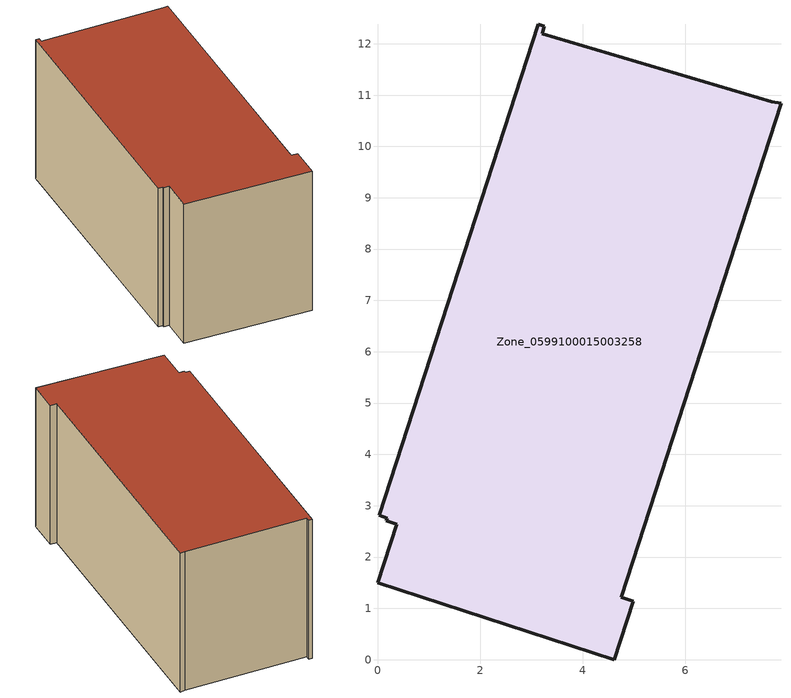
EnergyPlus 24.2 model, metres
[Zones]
Zone_0599100015003258
 floor ground (C_G): 7.86,10.84 4.75,1.22 4.98,1.14 4.61,0 0,1.5 0.37,2.64 0.17,2.71 0.19,2.76 0.03,2.81 3.13,12.38 3.25,12.34 3.21,12.2 7.68,10.87 z0.73
 wall outside (C_F): 4.61,0 4.98,1.14 4.75,1.22 7.86,10.84 7.68,10.87 3.21,12.2 3.25,12.34 3.13,12.38 0.03,2.81 0.19,2.76 0.17,2.71 0.37,2.64 0,1.5 4.61,0 z0.73:6.46
 roof outside (C_R): 4.75,1.22 7.86,10.84 7.68,10.87 3.21,12.2 3.25,12.34 3.13,12.38 0.03,2.81 0.19,2.76 0.17,2.71 0.37,2.64 0,1.5 4.61,0 4.98,1.14 z6.46
[BUILDING]
Pand.0599100015003258: North Axis=0; Terrain=City; Loads Convergence Tolerance Value=0.04; Temperature Convergence Tolerance Value=0.4; Solar Distribution=FullExterior; Maximum Number of Warmup Days=25; Minimum Number of Warmup Days=1
[Site:Location]
Rotterdam.The.Hague.AP_ZH_NLD Design_Conditions: Latitude=51.96; Longitude=4.45; Time Zone=1; Elevation=-4.5
[SITE:GROUNDTEMPERATURE:BUILDINGSURFACE]
18, 18, 18, 18, 18, 18, 18, 18, 18, 18, 18, 18
[MATERIAL] Thermal Absorptance=0.9; Solar Absorptance=0.7; Visible Absorptance=0.7
Name | Roughness | Thickness | Conductivity | Density | Specific Heat
G.TI.1965-1974 | MediumSmooth | 0.15 | 0.882353 | 540 | 1210
F.TI.1965-1974 | Rough | 0.3 | 0.697674 | 1920 | 840
R.TI.1965-1974 | MediumRough | 0.2 | 0.232558 | 1500 | 1000
[CONSTRUCTION]
C_G: G.TI.1965-1974
C_F: F.TI.1965-1974
C_R: R.TI.1965-1974
[ZONE]
Zone_0599100015003258: Type=1; Multiplier=1; Ceiling Height=Autocalculate; Volume=Autocalculate; Floor Area=autocalculate; Part of Total Floor Area=Yes
[ZONEINFILTRATION:DESIGNFLOWRATE]
Infil_Zone_0599100015003258: Zone or ZoneList or Space or SpaceList=Zone_0599100015003258; Schedule=AlwaysOn; Design Flow Rate Calculation Method=Flow/Area; Flow Rate per Floor Area=0.003; Constant Term Coefficient=1; Temperature Term Coefficient=0; Velocity Term Coefficient=0; Velocity Squared Term Coefficient=0
[HVACTEMPLATE:ZONE:IDEALLOADSAIRSYSTEM]
Zone_0599100015003258: Maximum Heating Supply Air Temperature=50; Minimum Cooling Supply Air Temperature=13; Maximum Heating Supply Air Humidity Ratio=0.0156; Minimum Cooling Supply Air Humidity Ratio=0.0077; Heating Limit=NoLimit; Cooling Limit=NoLimit; Dehumidification Control Type=ConstantSensibleHeatRatio; Cooling Sensible Heat Ratio=0.7; Dehumidification Setpoint=60; Humidification Control Type=None; Humidification Setpoint=30; Outdoor Air Method=None; Outdoor Air Flow Rate per Person=0.00944; Outdoor Air Flow Rate per Zone Floor Area=0; Outdoor Air Flow Rate per Zone=0; Demand Controlled Ventilation Type=None; Outdoor Air Economizer Type=NoEconomizer; Heat Recovery Type=None; Sensible Heat Recovery Effectiveness=0.7; Latent Heat Recovery Effectiveness=0.65
[ZONECONTROL:THERMOSTAT]
ThermostatControl_Zone_0599100015003258: Zone or ZoneList=Zone_0599100015003258; Control Type Schedule=DualSetpointControlType; Control 1=Thermostat_Zone_0599100015003258; Temperature Difference Between Cutout And Setpoint=0
[THERMOSTATSETPOINT:DUALSETPOINT]
Thermostat_Zone_0599100015003258: Heating Setpoint Temperature Schedule=HeatingSetpoint_Zone_0599100015003258; Cooling Setpoint Temperature Schedule=CoolingSetpoint_Zone_0599100015003258
[SCHEDULE:COMPACT]
HeatingSetpoint_Zone_0599100015003258: Through: 12/31, For: AllDays, Until: 24:00, 21
CoolingSetpoint_Zone_0599100015003258: Through: 12/31, For: AllDays, Until: 24:00, 24
DualSetpointControlType: Through: 12/31, For: AllDays, Until: 24:00, 4
AlwaysOn: Through: 12/31, For: AllDays, Until: 24:00, 1
